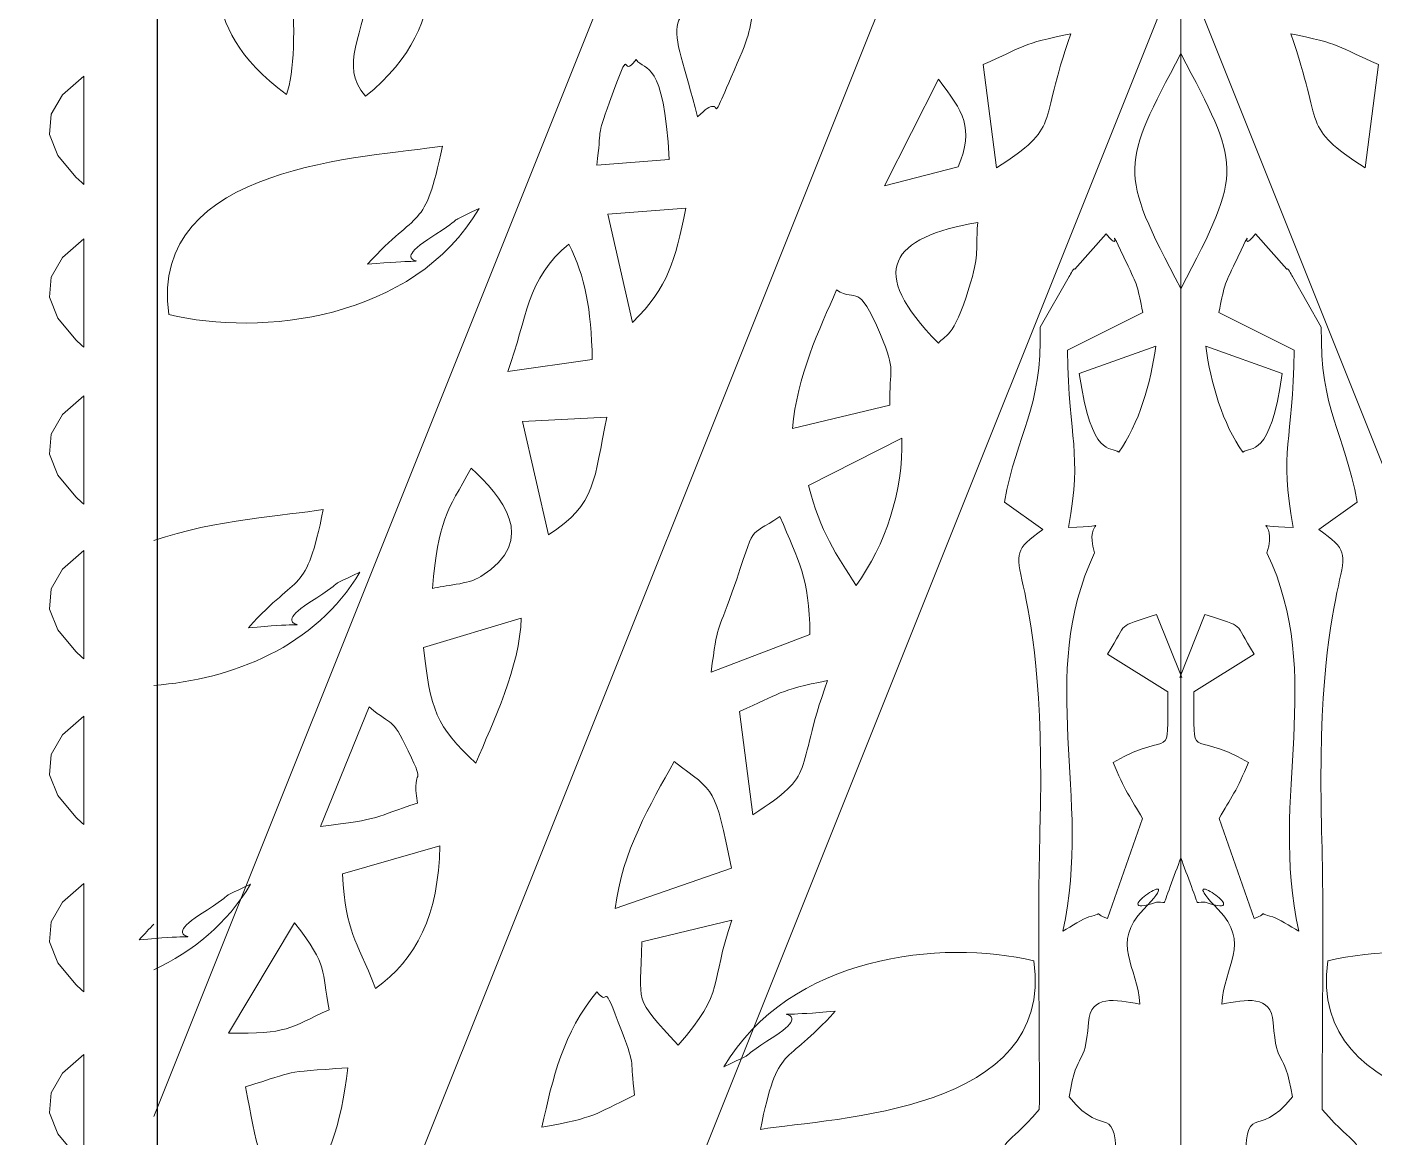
# Model space of a CAD drawing. Header units: inches. Extents: x 249 to 1192, y -18 to 440.
# Drawn here: x 622.834 to 623.605, y 265.07 to 265.706 of the extents above; entities that cross this region are included whole.
import ezdxf

# ---------------------------------------------------------------- set-up
doc = ezdxf.new("R2010")
doc.units = ezdxf.units.IN
doc.header["$MEASUREMENT"] = 0
doc.layers.add('ACP', color=15, linetype='Continuous', lineweight=15)
doc.layers.add('KACA', color=141, linetype='Continuous', lineweight=30)
doc.layers.add('KOLOM', color=5, linetype='Continuous')

# ---------------------------------------------------------------- blocks, each defined once
blk = doc.blocks.new('GORGA')
blk.add_lwpolyline([(366.59218, 151.19092), (367.59218, 151.19092), (367.59218, 149.19092), (366.59218, 149.19092)], close=True)
blk.add_lwpolyline([(366.59218, 151.19092), (367.59218, 151.19092), (367.59218, 149.19092), (366.59218, 149.19092)], close=True)
at = {"lineweight": 9}
for points in [[(366.63427, 150.22058), (366.64649, 150.20982), (366.65306, 150.19865), (366.654, 150.18707), (366.6493, 150.17508), (366.63897, 150.16268), (366.6355, 150.15952), (366.63427, 150.1585), (366.63427, 150.15916), (366.63427, 150.16816), (366.63427, 150.20092), (366.63427, 150.21485), (366.63427, 150.22058)], [(366.63427, 150.22058), (366.64649, 150.20982), (366.65306, 150.19865), (366.654, 150.18707), (366.6493, 150.17508), (366.63897, 150.16268), (366.6355, 150.15952), (366.63427, 150.1585), (366.63427, 150.15916), (366.63427, 150.16816), (366.63427, 150.20092), (366.63427, 150.21485), (366.63427, 150.22058)], [(366.63427, 150.12735), (366.64649, 150.11659), (366.65306, 150.10542), (366.654, 150.09384), (366.6493, 150.08185), (366.63897, 150.06945), (366.6355, 150.06629), (366.63427, 150.06527), (366.63427, 150.06593), (366.63427, 150.07493), (366.63427, 150.10769), (366.63427, 150.12162), (366.63427, 150.12735)], [(366.63427, 150.12735), (366.64649, 150.11659), (366.65306, 150.10542), (366.654, 150.09384), (366.6493, 150.08185), (366.63897, 150.06945), (366.6355, 150.06629), (366.63427, 150.06527), (366.63427, 150.06593), (366.63427, 150.07493), (366.63427, 150.10769), (366.63427, 150.12162), (366.63427, 150.12735)], [(366.63427, 150.03748), (366.64649, 150.02672), (366.65306, 150.01555), (366.654, 150.00397), (366.6493, 149.99198), (366.63897, 149.97958), (366.6355, 149.97642), (366.63427, 149.97541), (366.63427, 149.97606), (366.63427, 149.98507), (366.63427, 150.01783), (366.63427, 150.03175), (366.63427, 150.03748)], [(366.63427, 150.03748), (366.64649, 150.02672), (366.65306, 150.01555), (366.654, 150.00397), (366.6493, 149.99198), (366.63897, 149.97958), (366.6355, 149.97642), (366.63427, 149.97541), (366.63427, 149.97606), (366.63427, 149.98507), (366.63427, 150.01783), (366.63427, 150.03175), (366.63427, 150.03748)], [(366.63427, 149.94885), (366.64649, 149.93809), (366.65306, 149.92692), (366.654, 149.91534), (366.6493, 149.90335), (366.63897, 149.89095), (366.6355, 149.88779), (366.63427, 149.88677), (366.63427, 149.88742), (366.63427, 149.89643), (366.63427, 149.92919), (366.63427, 149.94312), (366.63427, 149.94885)], [(366.63427, 149.94885), (366.64649, 149.93809), (366.65306, 149.92692), (366.654, 149.91534), (366.6493, 149.90335), (366.63897, 149.89095), (366.6355, 149.88779), (366.63427, 149.88677), (366.63427, 149.88742), (366.63427, 149.89643), (366.63427, 149.92919), (366.63427, 149.94312), (366.63427, 149.94885)], [(366.63427, 149.85398), (366.64649, 149.84321), (366.65306, 149.83204), (366.654, 149.82046), (366.6493, 149.80847), (366.63897, 149.79608), (366.6355, 149.79291), (366.63427, 149.7919), (366.63427, 149.79255), (366.63427, 149.80156), (366.63427, 149.83432), (366.63427, 149.84824), (366.63427, 149.85398)], [(366.63427, 149.85398), (366.64649, 149.84321), (366.65306, 149.83204), (366.654, 149.82046), (366.6493, 149.80847), (366.63897, 149.79608), (366.6355, 149.79291), (366.63427, 149.7919), (366.63427, 149.79255), (366.63427, 149.80156), (366.63427, 149.83432), (366.63427, 149.84824), (366.63427, 149.85398)], [(366.63427, 149.75817), (366.64649, 149.74741), (366.65306, 149.73624), (366.654, 149.72466), (366.6493, 149.71267), (366.63897, 149.70027), (366.6355, 149.69711), (366.63427, 149.69609), (366.63427, 149.69674), (366.63427, 149.70575), (366.63427, 149.73851), (366.63427, 149.75244), (366.63427, 149.75817)], [(366.63427, 149.75817), (366.64649, 149.74741), (366.65306, 149.73624), (366.654, 149.72466), (366.6493, 149.71267), (366.63897, 149.70027), (366.6355, 149.69711), (366.63427, 149.69609), (366.63427, 149.69674), (366.63427, 149.70575), (366.63427, 149.73851), (366.63427, 149.75244), (366.63427, 149.75817)], [(366.63427, 149.66026), (366.64649, 149.6495), (366.65306, 149.63833), (366.654, 149.62675), (366.6493, 149.61476), (366.63897, 149.60236), (366.6355, 149.5992), (366.63427, 149.59819), (366.63427, 149.59884), (366.63427, 149.60785), (366.63427, 149.64061), (366.63427, 149.65453), (366.63427, 149.66026)], [(366.63427, 149.66026), (366.64649, 149.6495), (366.65306, 149.63833), (366.654, 149.62675), (366.6493, 149.61476), (366.63897, 149.60236), (366.6355, 149.5992), (366.63427, 149.59819), (366.63427, 149.59884), (366.63427, 149.60785), (366.63427, 149.64061), (366.63427, 149.65453), (366.63427, 149.66026)]]:
    blk.add_lwpolyline(points, close=True, dxfattribs=at)
blk = doc.blocks.new('GOTGAA')
for points in [[(0.01962, 2.46158), (1.01962, -0.03842), (0.01962, -0.03842), (0.01962, 2.46158)], [(0.01962, 2.05769), (0.79807, 0.11158), (0.01962, 0.11158)], [(0.08363, 1.87646), (0.10008, 1.8475)]]:
    blk.add_lwpolyline(points)
for points in [[(0.08259, 2.01539), (0.11057, 2.01), (0.10982, 2.0078), (0.13284, 1.99783)], [(0.12523, 1.93858), (0.08763, 1.96295), (0.10195, 1.96077), (0.08259, 2.01539)], [(0.08259, 2.01539), (0.10195, 1.96077), (0.08763, 1.96295), (0.12523, 1.93858)], [(0.13284, 1.99783), (0.10982, 2.0078), (0.11057, 2.01), (0.08259, 2.01539)], [(0.01962, 2.00413), (0.05351, 1.93943), (0.05606, 1.93837), (0.01962, 1.86946)], [(0.01962, 1.86946), (0.05606, 1.93837), (0.05351, 1.93943), (0.01962, 2.00413)], [(0.13284, 1.99783), (0.13284, 1.99783), (0.12523, 1.93858), (0.12523, 1.93858)], [(0.12523, 1.93858), (0.12523, 1.93858), (0.13284, 1.99783), (0.13284, 1.99783)], [(0.06246, 1.90084), (0.05113, 1.88713), (0.0649, 1.91341), (0.04978, 1.88234)], [(0.04978, 1.88234), (0.0649, 1.91341), (0.05113, 1.88713), (0.06246, 1.90084)], [(0.08039, 1.88067), (0.08039, 1.88067), (0.06246, 1.90084), (0.06246, 1.90084)], [(0.06246, 1.90084), (0.06246, 1.90084), (0.08039, 1.88067), (0.08039, 1.88067)], [(0.04978, 1.88234), (0.04372, 1.86989), (0.04449, 1.86997), (0.04139, 1.8559)], [(0.04139, 1.8559), (0.04449, 1.86997), (0.04372, 1.86989), (0.04978, 1.88234)], [(0.08363, 1.87646), (0.0825, 1.87782), (0.08091, 1.88183), (0.08039, 1.88067)], [(0.08039, 1.88067), (0.08091, 1.88183), (0.0825, 1.87782), (0.08363, 1.87646)], [(0.04139, 1.8559), (0.04139, 1.8559), (0.08452, 1.83416), (0.08452, 1.83416)], [(0.08452, 1.83416), (0.08452, 1.83416), (0.04139, 1.8559), (0.04139, 1.8559)], [(0.12064, 1.7472), (0.1132, 1.78788), (0.09922, 1.79961), (0.10008, 1.8475)], [(0.10008, 1.8475), (0.09922, 1.79961), (0.1132, 1.78788), (0.12064, 1.7472)], [(0.05521, 1.77579), (0.04359, 1.79183), (0.03679, 1.8154), (0.03391, 1.8366)], [(0.03391, 1.8366), (0.03391, 1.8366), (0.07774, 1.82094), (0.07774, 1.82094)], [(0.07774, 1.82094), (0.07774, 1.82094), (0.03391, 1.8366), (0.03391, 1.8366)], [(0.03391, 1.8366), (0.03679, 1.8154), (0.04359, 1.79183), (0.05521, 1.77579)], [(0.08452, 1.83416), (0.08381, 1.78106), (0.0759, 1.77752), (0.08394, 1.73274)], [(0.08394, 1.73274), (0.0759, 1.77752), (0.08381, 1.78106), (0.08452, 1.83416)], [(0.07774, 1.82094), (0.07059, 1.77151), (0.05975, 1.77956), (0.05521, 1.77579)], [(0.05521, 1.77579), (0.05975, 1.77956), (0.07059, 1.77151), (0.07774, 1.82094)], [(0.09872, 1.73154), (0.09872, 1.73154), (0.12064, 1.7472), (0.12064, 1.7472)], [(0.12064, 1.7472), (0.12064, 1.7472), (0.09872, 1.73154), (0.09872, 1.73154)], [(0.08394, 1.73274), (0.05568, 1.73268), (0.07587, 1.73974), (0.06897, 1.71821)], [(0.06897, 1.71821), (0.07587, 1.73974), (0.05568, 1.73268), (0.08394, 1.73274)], [(0.10027, 1.55877), (0.09563, 1.72636), (0.1309, 1.70815), (0.09872, 1.73154)], [(0.09872, 1.73154), (0.1309, 1.70815), (0.09563, 1.72636), (0.10027, 1.55877)], [(0.06897, 1.71821), (0.10256, 1.64716), (0.07006, 1.57951), (0.08715, 1.50155)], [(0.08715, 1.50155), (0.07006, 1.57951), (0.10256, 1.64716), (0.06897, 1.71821)], [(0.03346, 1.68282), (0.03346, 1.68282), (0.01897, 1.64685), (0.01897, 1.64685)], [(0.01897, 1.64685), (0.01897, 1.64685), (0.03346, 1.68282), (0.03346, 1.68282)], [(0.06169, 1.66023), (0.04872, 1.67971), (0.05805, 1.67489), (0.03346, 1.68282)], [(0.03346, 1.68282), (0.05805, 1.67489), (0.04872, 1.67971), (0.06169, 1.66023)], [(0.02709, 1.63849), (0.02709, 1.63849), (0.06169, 1.66023), (0.06169, 1.66023)], [(0.06169, 1.66023), (0.06169, 1.66023), (0.02709, 1.63849), (0.02709, 1.63849)], [(0.05832, 1.59819), (0.02294, 1.61847), (0.02762, 1.59528), (0.02709, 1.63849)], [(0.02709, 1.63849), (0.02762, 1.59528), (0.02294, 1.61847), (0.05832, 1.59819)], [(0.04149, 1.56601), (0.04814, 1.5776), (0.0521, 1.58255), (0.05832, 1.59819)], [(0.05832, 1.59819), (0.0521, 1.58255), (0.04814, 1.5776), (0.04149, 1.56601)], [(0.06155, 1.50874), (0.06155, 1.50874), (0.04149, 1.56601), (0.04149, 1.56601)], [(0.04149, 1.56601), (0.04149, 1.56601), (0.06155, 1.50874), (0.06155, 1.50874)], [(0.10065, 1.39933), (0.10038, 1.45241), (0.10175, 1.50564), (0.10027, 1.55877)], [(0.10027, 1.55877), (0.10175, 1.50564), (0.10038, 1.45241), (0.10065, 1.39933)], [(0.03363, 1.51803), (0.06529, 1.50767), (0.01259, 1.54286), (0.04109, 1.51388)], [(0.04109, 1.51388), (0.01259, 1.54286), (0.06529, 1.50767), (0.03363, 1.51803)], [(0.01962, 1.54345), (0.02315, 1.53392), (0.02904, 1.51797), (0.02904, 1.51797)], [(0.02904, 1.51797), (0.02904, 1.51797), (0.02315, 1.53392), (0.01962, 1.54345)], [(0.02904, 1.51797), (0.02982, 1.51786), (0.03273, 1.51832), (0.03363, 1.51803)], [(0.03363, 1.51803), (0.03273, 1.51832), (0.02982, 1.51786), (0.02904, 1.51797)], [(0.04109, 1.51388), (0.05977, 1.49487), (0.04441, 1.48116), (0.04306, 1.45977)], [(0.04306, 1.45977), (0.04441, 1.48116), (0.05977, 1.49487), (0.04109, 1.51388)], [(0.07235, 1.50966), (0.0618, 1.51212), (0.07132, 1.51234), (0.06155, 1.50874)], [(0.06155, 1.50874), (0.07132, 1.51234), (0.0618, 1.51212), (0.07235, 1.50966)], [(0.08715, 1.50155), (0.08228, 1.50426), (0.07541, 1.50895), (0.07235, 1.50966)], [(0.07235, 1.50966), (0.07541, 1.50895), (0.08228, 1.50426), (0.08715, 1.50155)], [(0.04306, 1.45977), (0.05721, 1.4622), (0.07127, 1.46549), (0.07253, 1.44916)], [(0.07253, 1.44916), (0.07127, 1.46549), (0.05721, 1.4622), (0.04306, 1.45977)], [(0.07253, 1.44916), (0.07469, 1.42118), (0.07854, 1.43648), (0.08357, 1.40658)], [(0.08357, 1.40658), (0.07854, 1.43648), (0.07469, 1.42118), (0.07253, 1.44916)], [(0.08357, 1.40658), (0.06204, 1.37993), (0.05717, 1.40766), (0.05622, 1.36434)], [(0.05622, 1.36434), (0.05717, 1.40766), (0.06204, 1.37993), (0.08357, 1.40658)], [(0.12898, 1.35694), (0.11853, 1.38885), (0.12179, 1.37466), (0.10065, 1.39933)], [(0.10065, 1.39933), (0.12179, 1.37466), (0.11853, 1.38885), (0.12898, 1.35694)]]:
    blk.add_open_spline(points, degree=3)
blk.add_open_spline([(0.21754, 1.45567), (0.27294, 1.45083), (0.22333, 1.45997), (0.2521, 1.44147), (0.2521, 1.44147), (0.27918, 1.42405), (0.25704, 1.43558), (0.28133, 1.42375), (0.28133, 1.42375), (0.24387, 1.48758), (0.15624, 1.49725), (0.10375, 1.48444), (0.10375, 1.48444), (0.09167, 1.398), (0.21753, 1.39468), (0.26037, 1.388), (0.26037, 1.388), (0.24995, 1.43825), (0.24698, 1.42272), (0.21754, 1.45567)], degree=3, knots=[0, 0, 0, 0, 0.166667, 0.166667, 0.166667, 0.166667, 0.333333, 0.333333, 0.333333, 0.333333, 0.5, 0.5, 0.5, 0.5, 0.666667, 0.666667, 0.666667, 0.666667, 1, 1, 1, 1])
blk = doc.blocks.new('tampak depan')
at = {"layer": 'ACP'}
for points in [[(708.59663, 339.50677), (709.18468, 340.97691), (708.59663, 340.97691)], [(709.18468, 340.97691), (708.59663, 339.50677)], [(708.59663, 338.47691), (709.18468, 338.47691), (709.18468, 340.97691)], [(708.59663, 339.91066), (708.96313, 340.82691), (708.59663, 340.82691)], [(709.18468, 340.57302), (708.59663, 339.10289)], [(709.12067, 340.39179), (709.10423, 340.36283)]]:
    blk.add_lwpolyline(points, dxfattribs=at)
for points, knots in [([(708.59663, 340.64536), (708.60651, 340.64165), (708.61568, 340.63855), (708.6267, 340.63729), (708.6267, 340.63729), (708.64888, 340.63475), (708.63137, 340.64562), (708.661, 340.63193), (708.661, 340.63193), (708.67516, 340.60168), (708.68151, 340.52023), (708.67262, 340.49596), (708.67262, 340.49596), (708.61711, 340.5363), (708.63591, 340.58083), (708.63606, 340.58409), (708.63606, 340.58409), (708.63606, 340.58409), (708.63386, 340.60528), (708.63386, 340.60528), (708.63386, 340.60528), (708.63318, 340.62508), (708.61281, 340.61318), (708.59663, 340.6049)], [0.2094141, 0.2094141, 0.2094141, 0.2094141, 0.25, 0.25, 0.25, 0.25, 0.375, 0.375, 0.375, 0.375, 0.5, 0.5, 0.5, 0.5, 0.625, 0.625, 0.625, 0.625, 0.75, 0.75, 0.75, 0.75, 0.9492336, 0.9492336, 0.9492336, 0.9492336]), ([(708.74965, 340.60982), (708.75148, 340.5882), (708.77264, 340.53904), (708.71778, 340.49495), (708.71778, 340.49495), (708.70223, 340.51388), (708.7172, 340.5279), (708.7209, 340.56402), (708.7209, 340.56402), (708.72431, 340.5974), (708.70323, 340.61064), (708.72669, 340.63327), (708.72669, 340.63327), (708.73735, 340.64356), (708.87071, 340.63006), (708.88798, 340.62271), (708.88798, 340.62271), (708.86956, 340.60538), (708.8745, 340.60731), (708.84597, 340.59787), (708.84597, 340.59787), (708.7658, 340.57134), (708.82205, 340.60306), (708.74965, 340.60982)], [0, 0, 0, 0, 0.142857, 0.142857, 0.142857, 0.142857, 0.285714, 0.285714, 0.285714, 0.285714, 0.428571, 0.428571, 0.428571, 0.428571, 0.571429, 0.571429, 0.571429, 0.571429, 0.714286, 0.714286, 0.714286, 0.714286, 1, 1, 1, 1]), ([(708.94173, 340.55635), (708.93749, 340.53299), (708.93938, 340.53386), (708.93068, 340.51385), (708.93068, 340.51385), (708.91035, 340.46711), (708.92657, 340.5016), (708.90802, 340.48323), (708.90802, 340.48323), (708.89323, 340.54117), (708.88123, 340.54366), (708.94173, 340.55635)], [0, 0, 0, 0, 0.5, 0.5, 0.5, 0.5, 1.25, 1.25, 1.25, 1.25, 1.75, 1.75, 1.75, 1.75]), ([(708.85753, 340.49151), (708.87137, 340.52982), (708.86318, 340.5031), (708.87278, 340.51595), (708.87278, 340.51595), (708.87798, 340.50888), (708.88865, 340.51688), (708.89176, 340.4588), (708.89176, 340.4588), (708.89176, 340.4588), (708.85024, 340.45548), (708.85024, 340.45548), (708.85024, 340.45548), (708.85318, 340.47795), (708.84984, 340.47019), (708.85753, 340.49151), (708.85753, 340.49151), (708.84984, 340.47019), (708.85318, 340.47795), (708.85024, 340.45548)], [0.4, 0.4, 0.4, 0.4, 1.2, 1.2, 1.2, 1.2, 1.6, 1.6, 1.6, 1.6, 2, 2, 2, 2, 2.8, 2.8, 2.8, 2.8, 3.2, 3.2, 3.2, 3.2]), ([(708.71905, 340.39877), (708.77444, 340.40361), (708.72483, 340.39447), (708.75361, 340.41297), (708.75361, 340.41297), (708.78069, 340.43039), (708.75855, 340.41886), (708.78283, 340.43069), (708.78283, 340.43069), (708.74538, 340.36686), (708.65775, 340.35719), (708.60525, 340.36999), (708.60525, 340.36999), (708.59317, 340.45643), (708.71903, 340.45975), (708.76187, 340.46644), (708.76187, 340.46644), (708.75145, 340.41619), (708.74848, 340.43171), (708.71905, 340.39877)], [0, 0, 0, 0, 0.166667, 0.166667, 0.166667, 0.166667, 0.333333, 0.333333, 0.333333, 0.333333, 0.5, 0.5, 0.5, 0.5, 0.666667, 0.666667, 0.666667, 0.666667, 1, 1, 1, 1]), ([(708.59663, 340.24061), (708.63155, 340.25253), (708.67263, 340.255), (708.69368, 340.25828), (708.69368, 340.25828), (708.68325, 340.20803), (708.68028, 340.22356), (708.65085, 340.19061), (708.70624, 340.19545), (708.65664, 340.18631), (708.68541, 340.20481), (708.68541, 340.20481), (708.71249, 340.22223), (708.69035, 340.2107), (708.71464, 340.22253), (708.71464, 340.22253), (708.68939, 340.1795), (708.64134, 340.16109), (708.59663, 340.15757)], [0.5847919, 0.5847919, 0.5847919, 0.5847919, 0.6666667, 0.6666667, 0.6666667, 0.6666667, 1, 1, 1, 1.1666667, 1.1666667, 1.1666667, 1.1666667, 1.3333333, 1.3333333, 1.3333333, 1.3333333, 1.4456773, 1.4456773, 1.4456773, 1.4456773]), ([(708.59663, 340.02076), (708.59409, 340.01825), (708.59131, 340.01534), (708.58824, 340.01191), (708.64364, 340.01675), (708.59403, 340.0076), (708.6228, 340.02611), (708.6228, 340.02611), (708.64988, 340.04353), (708.62774, 340.032), (708.65203, 340.04382), (708.65203, 340.04382), (708.63866, 340.02104), (708.6189, 340.00516), (708.59663, 339.99474)], [0.9652348, 0.9652348, 0.9652348, 0.9652348, 1, 1, 1, 1.1666667, 1.1666667, 1.1666667, 1.1666667, 1.3333333, 1.3333333, 1.3333333, 1.3333333, 1.3928199, 1.3928199, 1.3928199, 1.3928199]), ([(708.98676, 339.971), (708.93137, 339.96616), (708.98097, 339.97531), (708.9522, 339.9568), (708.9522, 339.9568), (708.92512, 339.93938), (708.94726, 339.95091), (708.92297, 339.93909), (708.92297, 339.93909), (708.96043, 340.00291), (709.04806, 340.01259), (709.10055, 339.99978), (709.10055, 339.99978), (709.11264, 339.91334), (708.98678, 339.91002), (708.94393, 339.90333), (708.94393, 339.90333), (708.95436, 339.95359), (708.95733, 339.93806), (708.98676, 339.971)], [0, 0, 0, 0, 0.166667, 0.166667, 0.166667, 0.166667, 0.333333, 0.333333, 0.333333, 0.333333, 0.5, 0.5, 0.5, 0.5, 0.666667, 0.666667, 0.666667, 0.666667, 1, 1, 1, 1])]:
    blk.add_open_spline(points, degree=3, knots=knots, dxfattribs=at)
for points in [[(708.94173, 340.55635), (708.88123, 340.54366), (708.89323, 340.54117), (708.90802, 340.48323)], [(708.93068, 340.51385), (708.93938, 340.53386), (708.93749, 340.53299), (708.94173, 340.55635)], [(708.87278, 340.51595), (708.86318, 340.5031), (708.87137, 340.52982), (708.85753, 340.49151)], [(709.12172, 340.53072), (709.09374, 340.52533), (709.09448, 340.52314), (709.07146, 340.51316)], [(709.07146, 340.51316), (709.09448, 340.52314), (709.09374, 340.52533), (709.12172, 340.53072)], [(709.07908, 340.45392), (709.11668, 340.47828), (709.10236, 340.47611), (709.12172, 340.53072)], [(709.12172, 340.53072), (709.10236, 340.47611), (709.11668, 340.47828), (709.07908, 340.45392)], [(709.18468, 340.51946), (709.15079, 340.45476), (709.14824, 340.4537), (709.18468, 340.3848)], [(709.18468, 340.3848), (709.14824, 340.4537), (709.15079, 340.45476), (709.18468, 340.51946)], [(708.89176, 340.4588), (708.88865, 340.51688), (708.87798, 340.50888), (708.87278, 340.51595)], [(708.90802, 340.48323), (708.92657, 340.5016), (708.91035, 340.46711), (708.93068, 340.51385)], [(709.07146, 340.51316), (709.07146, 340.51316), (709.07908, 340.45392), (709.07908, 340.45392)], [(709.07908, 340.45392), (709.07908, 340.45392), (709.07146, 340.51316), (709.07146, 340.51316)], [(709.04584, 340.50475), (709.04584, 340.50475), (709.015, 340.44365), (709.015, 340.44365)], [(709.015, 340.44365), (709.015, 340.44365), (709.04584, 340.50475), (709.04584, 340.50475)], [(709.05725, 340.45458), (709.06635, 340.47716), (709.06028, 340.48597), (709.04584, 340.50475)], [(709.04584, 340.50475), (709.06028, 340.48597), (709.06635, 340.47716), (709.05725, 340.45458)], [(708.85024, 340.45548), (708.85024, 340.45548), (708.89176, 340.4588), (708.89176, 340.4588)], [(709.015, 340.44365), (709.015, 340.44365), (709.05725, 340.45458), (709.05725, 340.45458)], [(709.05725, 340.45458), (709.05725, 340.45458), (709.015, 340.44365), (709.015, 340.44365)], [(708.90129, 340.43085), (708.90129, 340.43085), (708.85654, 340.42754), (708.85654, 340.42754)], [(708.85654, 340.42754), (708.85654, 340.42754), (708.90129, 340.43085), (708.90129, 340.43085)], [(708.85654, 340.42754), (708.85654, 340.42754), (708.8708, 340.36542), (708.8708, 340.36542)], [(708.8708, 340.36542), (708.8708, 340.36542), (708.85654, 340.42754), (708.85654, 340.42754)], [(708.8708, 340.36542), (708.89187, 340.38684), (708.89454, 340.39958), (708.90129, 340.43085)], [(708.90129, 340.43085), (708.89454, 340.39958), (708.89187, 340.38684), (708.8708, 340.36542)], [(709.14185, 340.41618), (709.15317, 340.40246), (709.13941, 340.42874), (709.15453, 340.39767)], [(709.15453, 340.39767), (709.13941, 340.42874), (709.15317, 340.40246), (709.14185, 340.41618)], [(709.06838, 340.42275), (709.01865, 340.41401), (709.00443, 340.39538), (709.04587, 340.35361)], [(709.04587, 340.35361), (709.00443, 340.39538), (709.01865, 340.41401), (709.06838, 340.42275)], [(709.06339, 340.38508), (709.06958, 340.40572), (709.06697, 340.40266), (709.06838, 340.42275)], [(709.06838, 340.42275), (709.06697, 340.40266), (709.06958, 340.40572), (709.06339, 340.38508)], [(708.8343, 340.41034), (708.80977, 340.39053), (708.81055, 340.36781), (708.79932, 340.33743)], [(708.79932, 340.33743), (708.81055, 340.36781), (708.80977, 340.39053), (708.8343, 340.41034)], [(708.8477, 340.34416), (708.84705, 340.37389), (708.84365, 340.39111), (708.8343, 340.41034)], [(708.8343, 340.41034), (708.84365, 340.39111), (708.84705, 340.37389), (708.8477, 340.34416)], [(709.12391, 340.396), (709.12391, 340.396), (709.14185, 340.41618), (709.14185, 340.41618)], [(709.14185, 340.41618), (709.14185, 340.41618), (709.12391, 340.396), (709.12391, 340.396)], [(709.12067, 340.39179), (709.1218, 340.39315), (709.12339, 340.39716), (709.12391, 340.396)], [(709.12391, 340.396), (709.12339, 340.39716), (709.1218, 340.39315), (709.12067, 340.39179)], [(709.15453, 340.39767), (709.16058, 340.38522), (709.15982, 340.3853), (709.16291, 340.37123)], [(709.16291, 340.37123), (709.15982, 340.3853), (709.16058, 340.38522), (709.15453, 340.39767)], [(709.0127, 340.35851), (708.99939, 340.38983), (708.99967, 340.37637), (708.98758, 340.38406)], [(708.98758, 340.38406), (708.99967, 340.37637), (708.99939, 340.38983), (709.0127, 340.35851)], [(708.98758, 340.38406), (708.97786, 340.36207), (708.96479, 340.33426), (708.96234, 340.30476)], [(708.96234, 340.30476), (708.96479, 340.33426), (708.97786, 340.36207), (708.98758, 340.38406)], [(709.04587, 340.35361), (709.04914, 340.35801), (709.05463, 340.35587), (709.06339, 340.38508)], [(709.06339, 340.38508), (709.05463, 340.35587), (709.04914, 340.35801), (709.04587, 340.35361)], [(709.16291, 340.37123), (709.16291, 340.37123), (709.11978, 340.34949), (709.11978, 340.34949)], [(709.11978, 340.34949), (709.11978, 340.34949), (709.16291, 340.37123), (709.16291, 340.37123)], [(709.01798, 340.31813), (709.01769, 340.33975), (709.02193, 340.33681), (709.0127, 340.35851)], [(709.0127, 340.35851), (709.02193, 340.33681), (709.01769, 340.33975), (709.01798, 340.31813)], [(709.08366, 340.26253), (709.09111, 340.30321), (709.10509, 340.31494), (709.10423, 340.36283)], [(709.10423, 340.36283), (709.10509, 340.31494), (709.09111, 340.30321), (709.08366, 340.26253)], [(709.11978, 340.34949), (709.1205, 340.29639), (709.1284, 340.29286), (709.12036, 340.24807)], [(709.12036, 340.24807), (709.1284, 340.29286), (709.1205, 340.29639), (709.11978, 340.34949)], [(709.17039, 340.35194), (709.17039, 340.35194), (709.12656, 340.33627), (709.12656, 340.33627)], [(709.12656, 340.33627), (709.12656, 340.33627), (709.17039, 340.35194), (709.17039, 340.35194)], [(709.1491, 340.29112), (709.16071, 340.30716), (709.16751, 340.33073), (709.17039, 340.35194)], [(709.17039, 340.35194), (709.16751, 340.33073), (709.16071, 340.30716), (709.1491, 340.29112)], [(708.79932, 340.33743), (708.79932, 340.33743), (708.8477, 340.34416), (708.8477, 340.34416)], [(708.8477, 340.34416), (708.8477, 340.34416), (708.79932, 340.33743), (708.79932, 340.33743)], [(709.12656, 340.33627), (709.13371, 340.28685), (709.14455, 340.29489), (709.1491, 340.29112)], [(709.1491, 340.29112), (709.14455, 340.29489), (709.13371, 340.28685), (709.12656, 340.33627)], [(708.96234, 340.30476), (708.96234, 340.30476), (709.01798, 340.31813), (709.01798, 340.31813)], [(709.01798, 340.31813), (709.01798, 340.31813), (708.96234, 340.30476), (708.96234, 340.30476)], [(708.85597, 340.31117), (708.85597, 340.31117), (708.80764, 340.30873), (708.80764, 340.30873)], [(708.80764, 340.30873), (708.80764, 340.30873), (708.85597, 340.31117), (708.85597, 340.31117)], [(708.82256, 340.24376), (708.85037, 340.26167), (708.84852, 340.27536), (708.85597, 340.31117)], [(708.85597, 340.31117), (708.84852, 340.27536), (708.85037, 340.26167), (708.82256, 340.24376)], [(708.80764, 340.30873), (708.80764, 340.30873), (708.82256, 340.24376), (708.82256, 340.24376)], [(708.82256, 340.24376), (708.82256, 340.24376), (708.80764, 340.30873), (708.80764, 340.30873)], [(709.02498, 340.29925), (709.02498, 340.29925), (708.97146, 340.27213), (708.97146, 340.27213)], [(708.97146, 340.27213), (708.97146, 340.27213), (709.02498, 340.29925), (709.02498, 340.29925)], [(708.99881, 340.21481), (709.01554, 340.23826), (709.02576, 340.26833), (709.02498, 340.29925)], [(709.02498, 340.29925), (709.02576, 340.26833), (709.01554, 340.23826), (708.99881, 340.21481)], [(708.77841, 340.28197), (708.76419, 340.25702), (708.75958, 340.25197), (708.75612, 340.21309)], [(708.75612, 340.21309), (708.75958, 340.25197), (708.76419, 340.25702), (708.77841, 340.28197)], [(708.78391, 340.21992), (708.81766, 340.2411), (708.7953, 340.26626), (708.77841, 340.28197)], [(708.77841, 340.28197), (708.7953, 340.26626), (708.81766, 340.2411), (708.78391, 340.21992)], [(708.97146, 340.27213), (708.97826, 340.24563), (708.98764, 340.23217), (708.99881, 340.21481)], [(708.99881, 340.21481), (708.98764, 340.23217), (708.97826, 340.24563), (708.97146, 340.27213)], [(709.10559, 340.24687), (709.10559, 340.24687), (709.08366, 340.26253), (709.08366, 340.26253)], [(709.08366, 340.26253), (709.08366, 340.26253), (709.10559, 340.24687), (709.10559, 340.24687)], [(708.95513, 340.25441), (708.93533, 340.24054), (708.94267, 340.25347), (708.92784, 340.21112)], [(708.92784, 340.21112), (708.94267, 340.25347), (708.93533, 340.24054), (708.95513, 340.25441)], [(708.9723, 340.18681), (708.97194, 340.22013), (708.96599, 340.22802), (708.95513, 340.25441)], [(708.95513, 340.25441), (708.96599, 340.22802), (708.97194, 340.22013), (708.9723, 340.18681)], [(709.12036, 340.24807), (709.14863, 340.24802), (709.12843, 340.25507), (709.13534, 340.23354)], [(709.13534, 340.23354), (709.12843, 340.25507), (709.14863, 340.24802), (709.12036, 340.24807)], [(709.10403, 340.0741), (709.10868, 340.24169), (709.0734, 340.22348), (709.10559, 340.24687)], [(709.10559, 340.24687), (709.0734, 340.22348), (709.10868, 340.24169), (709.10403, 340.0741)], [(709.13534, 340.23354), (709.10175, 340.16249), (709.13424, 340.09485), (709.11715, 340.01689)], [(709.11715, 340.01689), (709.13424, 340.09485), (709.10175, 340.16249), (709.13534, 340.23354)], [(708.75612, 340.21309), (708.76292, 340.21492), (708.77664, 340.21535), (708.78391, 340.21992)], [(708.78391, 340.21992), (708.77664, 340.21535), (708.76292, 340.21492), (708.75612, 340.21309)], [(708.92784, 340.21112), (708.91907, 340.1861), (708.91965, 340.19451), (708.91571, 340.16518)], [(708.91571, 340.16518), (708.91965, 340.19451), (708.91907, 340.1861), (708.92784, 340.21112)], [(708.80706, 340.19615), (708.80706, 340.19615), (708.751, 340.17933), (708.751, 340.17933)], [(708.751, 340.17933), (708.751, 340.17933), (708.80706, 340.19615), (708.80706, 340.19615)], [(708.78102, 340.11312), (708.79086, 340.13668), (708.80621, 340.1683), (708.80706, 340.19615)], [(708.80706, 340.19615), (708.80621, 340.1683), (708.79086, 340.13668), (708.78102, 340.11312)], [(709.14261, 340.17556), (709.15558, 340.19504), (709.14626, 340.19022), (709.17084, 340.19815)], [(709.17084, 340.19815), (709.14626, 340.19022), (709.15558, 340.19504), (709.14261, 340.17556)], [(709.17084, 340.19815), (709.17084, 340.19815), (709.18533, 340.16218), (709.18533, 340.16218)], [(709.18533, 340.16218), (709.18533, 340.16218), (709.17084, 340.19815), (709.17084, 340.19815)], [(708.91571, 340.16518), (708.91571, 340.16518), (708.9723, 340.18681), (708.9723, 340.18681)], [(708.9723, 340.18681), (708.9723, 340.18681), (708.91571, 340.16518), (708.91571, 340.16518)], [(708.751, 340.17933), (708.75491, 340.14405), (708.75819, 340.134), (708.78102, 340.11312)], [(708.78102, 340.11312), (708.75819, 340.134), (708.75491, 340.14405), (708.751, 340.17933)], [(709.17721, 340.15382), (709.17721, 340.15382), (709.14261, 340.17556), (709.14261, 340.17556)], [(709.14261, 340.17556), (709.14261, 340.17556), (709.17721, 340.15382), (709.17721, 340.15382)], [(708.9823, 340.1603), (708.95432, 340.15491), (708.95506, 340.15271), (708.93204, 340.14273)], [(708.93204, 340.14273), (708.95506, 340.15271), (708.95432, 340.15491), (708.9823, 340.1603)], [(708.93966, 340.08349), (708.97726, 340.10786), (708.96294, 340.10568), (708.9823, 340.1603)], [(708.9823, 340.1603), (708.96294, 340.10568), (708.97726, 340.10786), (708.93966, 340.08349)], [(709.14599, 340.11352), (709.18137, 340.13381), (709.17668, 340.11061), (709.17721, 340.15382)], [(709.17721, 340.15382), (709.17668, 340.11061), (709.18137, 340.13381), (709.14599, 340.11352)], [(708.69205, 340.07681), (708.69205, 340.07681), (708.72001, 340.14526), (708.72001, 340.14526)], [(708.72001, 340.14526), (708.73387, 340.13324), (708.73229, 340.14093), (708.74227, 340.12002)], [(708.93204, 340.14273), (708.93204, 340.14273), (708.93966, 340.08349), (708.93966, 340.08349)], [(708.93966, 340.08349), (708.93966, 340.08349), (708.93204, 340.14273), (708.93204, 340.14273)], [(708.74756, 340.09021), (708.74388, 340.11439), (708.75342, 340.09669), (708.74227, 340.12002)], [(708.74227, 340.12002), (708.75342, 340.09669), (708.74388, 340.11439), (708.74756, 340.09021)], [(708.89462, 340.114), (708.88104, 340.0897), (708.8647, 340.06222), (708.8608, 340.02982)], [(708.8608, 340.02982), (708.8647, 340.06222), (708.88104, 340.0897), (708.89462, 340.114)], [(708.9274, 340.05284), (708.9177, 340.10033), (708.91848, 340.09578), (708.89462, 340.114)], [(708.89462, 340.114), (708.91848, 340.09578), (708.9177, 340.10033), (708.9274, 340.05284)], [(709.16281, 340.08135), (709.15616, 340.09293), (709.1522, 340.09788), (709.14599, 340.11352)], [(709.14599, 340.11352), (709.1522, 340.09788), (709.15616, 340.09293), (709.16281, 340.08135)], [(708.74756, 340.09021), (708.72287, 340.08219), (708.72727, 340.08084), (708.69205, 340.07681)], [(709.14276, 340.02408), (709.14276, 340.02408), (709.16281, 340.08135), (709.16281, 340.08135)], [(709.16281, 340.08135), (709.16281, 340.08135), (709.14276, 340.02408), (709.14276, 340.02408)], [(709.10365, 339.91466), (709.10392, 339.96775), (709.10256, 340.02097), (709.10403, 340.0741)], [(709.10403, 340.0741), (709.10256, 340.02097), (709.10392, 339.96775), (709.10365, 339.91466)], [(708.70458, 340.04962), (708.70458, 340.04962), (708.7604, 340.06566), (708.7604, 340.06566)], [(708.72349, 339.98405), (708.74703, 340.00034), (708.75975, 340.02639), (708.7604, 340.06566)], [(708.7604, 340.06566), (708.75975, 340.02639), (708.74703, 340.00034), (708.72349, 339.98405)], [(709.17068, 340.03336), (709.13901, 340.023), (709.19171, 340.0582), (709.16322, 340.02922)], [(709.16322, 340.02922), (709.19171, 340.0582), (709.13901, 340.023), (709.17068, 340.03336)], [(709.18468, 340.05879), (709.18116, 340.04925), (709.17526, 340.03331), (709.17526, 340.03331)], [(709.17526, 340.03331), (709.17526, 340.03331), (709.18116, 340.04925), (709.18468, 340.05879)], [(708.72349, 339.98405), (708.71193, 340.01466), (708.70699, 340.01375), (708.70458, 340.04962)], [(708.8608, 340.02982), (708.8608, 340.02982), (708.9274, 340.05284), (708.9274, 340.05284)], [(708.9274, 340.05284), (708.9274, 340.05284), (708.8608, 340.02982), (708.8608, 340.02982)], [(709.17526, 340.03331), (709.17448, 340.03319), (709.17157, 340.03366), (709.17068, 340.03336)], [(709.17068, 340.03336), (709.17157, 340.03366), (709.17448, 340.03319), (709.17526, 340.03331)], [(709.11715, 340.01689), (709.12202, 340.01959), (709.1289, 340.02428), (709.13195, 340.02499)], [(709.13195, 340.02499), (709.1289, 340.02428), (709.12202, 340.01959), (709.11715, 340.01689)], [(709.13195, 340.02499), (709.14251, 340.02745), (709.13298, 340.02767), (709.14276, 340.02408)], [(709.14276, 340.02408), (709.13298, 340.02767), (709.14251, 340.02745), (709.13195, 340.02499)], [(709.16322, 340.02922), (709.14453, 340.01021), (709.15989, 339.9965), (709.16124, 339.9751)], [(709.16124, 339.9751), (709.15989, 339.9965), (709.14453, 340.01021), (709.16322, 340.02922)], [(708.63933, 339.95848), (708.63933, 339.95848), (708.67727, 340.02164), (708.67727, 340.02164)], [(708.67727, 340.02164), (708.69718, 339.99538), (708.69226, 339.99545), (708.69712, 339.97187)], [(708.92764, 340.02323), (708.92764, 340.02323), (708.87609, 340.01066), (708.87609, 340.01066)], [(708.87609, 340.01066), (708.87609, 340.01066), (708.92764, 340.02323), (708.92764, 340.02323)], [(708.89691, 339.95152), (708.92455, 339.98341), (708.91461, 339.98556), (708.92764, 340.02323)], [(708.92764, 340.02323), (708.91461, 339.98556), (708.92455, 339.98341), (708.89691, 339.95152)], [(708.87609, 340.01066), (708.87547, 339.97421), (708.87037, 339.98012), (708.89691, 339.95152)], [(708.89691, 339.95152), (708.87037, 339.98012), (708.87547, 339.97421), (708.87609, 340.01066)], [(708.86479, 339.95903), (708.85195, 339.9931), (708.85847, 339.97162), (708.85036, 339.98218)], [(708.85036, 339.98218), (708.85847, 339.97162), (708.85195, 339.9931), (708.86479, 339.95903)], [(708.85036, 339.98218), (708.83105, 339.95896), (708.82501, 339.93291), (708.81887, 339.9045)], [(708.81887, 339.9045), (708.82501, 339.93291), (708.83105, 339.95896), (708.85036, 339.98218)], [(709.16124, 339.9751), (709.1471, 339.97754), (709.13304, 339.98082), (709.13178, 339.9645)], [(709.13178, 339.9645), (709.13304, 339.98082), (709.1471, 339.97754), (709.16124, 339.9751)], [(708.69712, 339.97187), (708.67403, 339.96145), (708.67344, 339.95772), (708.63933, 339.95848)], [(709.13178, 339.9645), (709.12962, 339.93651), (709.12576, 339.95181), (709.12073, 339.92191)], [(709.12073, 339.92191), (709.12576, 339.95181), (709.12962, 339.93651), (709.13178, 339.9645)], [(708.87189, 339.9229), (708.86896, 339.94444), (708.87278, 339.93785), (708.86479, 339.95903)], [(708.86479, 339.95903), (708.87278, 339.93785), (708.86896, 339.94444), (708.87189, 339.9229)], [(708.6492, 339.92772), (708.68035, 339.93728), (708.66788, 339.93566), (708.70778, 339.93863)], [(708.70778, 339.93863), (708.70324, 339.90435), (708.69789, 339.88504), (708.67727, 339.86195)], [(708.67727, 339.86195), (708.65579, 339.88119), (708.65556, 339.89385), (708.6492, 339.92772)], [(708.81887, 339.9045), (708.85055, 339.91053), (708.84742, 339.91116), (708.87189, 339.9229)], [(708.87189, 339.9229), (708.84742, 339.91116), (708.85055, 339.91053), (708.81887, 339.9045)], [(709.12073, 339.92191), (709.14227, 339.89526), (709.14714, 339.92299), (709.14808, 339.87967)], [(709.14808, 339.87967), (709.14714, 339.92299), (709.14227, 339.89526), (709.12073, 339.92191)], [(709.07533, 339.87228), (709.08577, 339.90418), (709.08252, 339.88999), (709.10365, 339.91466)], [(709.10365, 339.91466), (709.08252, 339.88999), (709.08577, 339.90418), (709.07533, 339.87228)]]:
    blk.add_open_spline(points, degree=3, dxfattribs=at)
at = {"layer": 'ACP', "color": 7}
for points in [[(708.72001, 340.14526), (708.72001, 340.14526), (708.69205, 340.07681), (708.69205, 340.07681)], [(708.74227, 340.12002), (708.73229, 340.14093), (708.73387, 340.13324), (708.72001, 340.14526)], [(708.69205, 340.07681), (708.72727, 340.08084), (708.72287, 340.08219), (708.74756, 340.09021)], [(708.7604, 340.06566), (708.7604, 340.06566), (708.70458, 340.04962), (708.70458, 340.04962)], [(708.70458, 340.04962), (708.70699, 340.01375), (708.71193, 340.01466), (708.72349, 339.98405)], [(708.67727, 340.02164), (708.67727, 340.02164), (708.63933, 339.95848), (708.63933, 339.95848)], [(708.69712, 339.97187), (708.69226, 339.99545), (708.69718, 339.99538), (708.67727, 340.02164)], [(708.63933, 339.95848), (708.67344, 339.95772), (708.67403, 339.96145), (708.69712, 339.97187)], [(708.70778, 339.93863), (708.66788, 339.93566), (708.68035, 339.93728), (708.6492, 339.92772)], [(708.67727, 339.86195), (708.69789, 339.88504), (708.70324, 339.90435), (708.70778, 339.93863)], [(708.6492, 339.92772), (708.65556, 339.89385), (708.65579, 339.88119), (708.67727, 339.86195)]]:
    blk.add_open_spline(points, degree=3, dxfattribs=at)
at = {"layer": 'KOLOM'}
blk.add_lwpolyline([(708.59869, 341.47691), (707.59869, 341.47691), (707.59869, 339.47691), (708.59869, 339.47691)], close=True, dxfattribs=at)
at = {"layer": 'ACP', "extrusion": (0, 0, -1), "xscale": -1, "zscale": -1, "rotation": 5.555763848974492e-08}
blk.add_blockref('GOTGAA', (-709.16506, 338.51533), dxfattribs=at)
at = {"layer": 'KACA', "xscale": -1}
blk.add_blockref('GORGA', (1075.19087, 190.286), dxfattribs=at)

msp = doc.modelspace()

# ---------------------------------------------------------------- block references
at = {"layer": 'KOLOM'}
msp.add_blockref('tampak depan', (-85.68993, -74.82902), dxfattribs=at)

doc.saveas('drawing.dxf')
